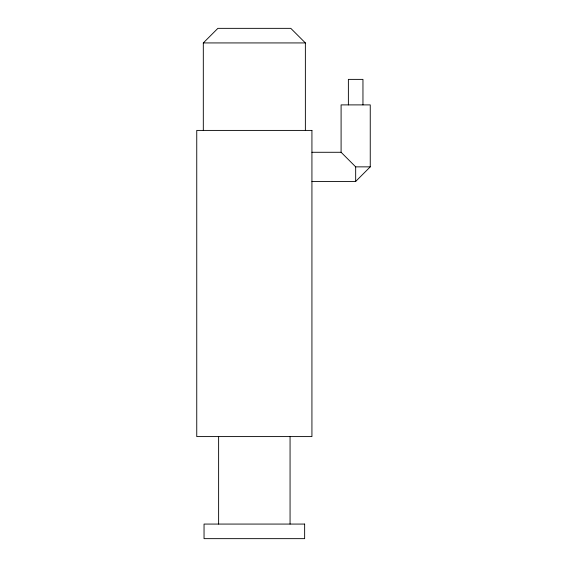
<?xml version="1.0" encoding="UTF-8"?>
<svg xmlns="http://www.w3.org/2000/svg" width="567" height="567" viewBox="0 0 567 567"><rect width="100%" height="100%" fill="white"/><g stroke="black" fill="none" stroke-linecap="round" stroke-linejoin="round"><path stroke-width="0.85" d="M203.312 130.41L203.312 42.929L217.891 28.35L290.793 28.35L305.372 42.929L305.372 130.41M355.672 181.44L370.251 166.861L370.251 104.895L341.093 104.895L341.093 152.282L355.672 166.861L355.672 181.44L311.928 181.44M203.312 42.929L305.372 42.929M311.928 152.282L341.093 152.282M355.672 166.861L370.251 166.861M362.958 104.895L362.958 79.38L348.379 79.38L348.379 104.895M290.063 436.59L290.063 524.071M218.621 436.59L218.621 524.071M311.928 130.41L196.749 130.41L196.749 436.59L311.928 436.59L311.928 130.41M304.642 524.071L204.042 524.071L204.042 538.65L304.642 538.65L304.642 524.071"/></g></svg>
